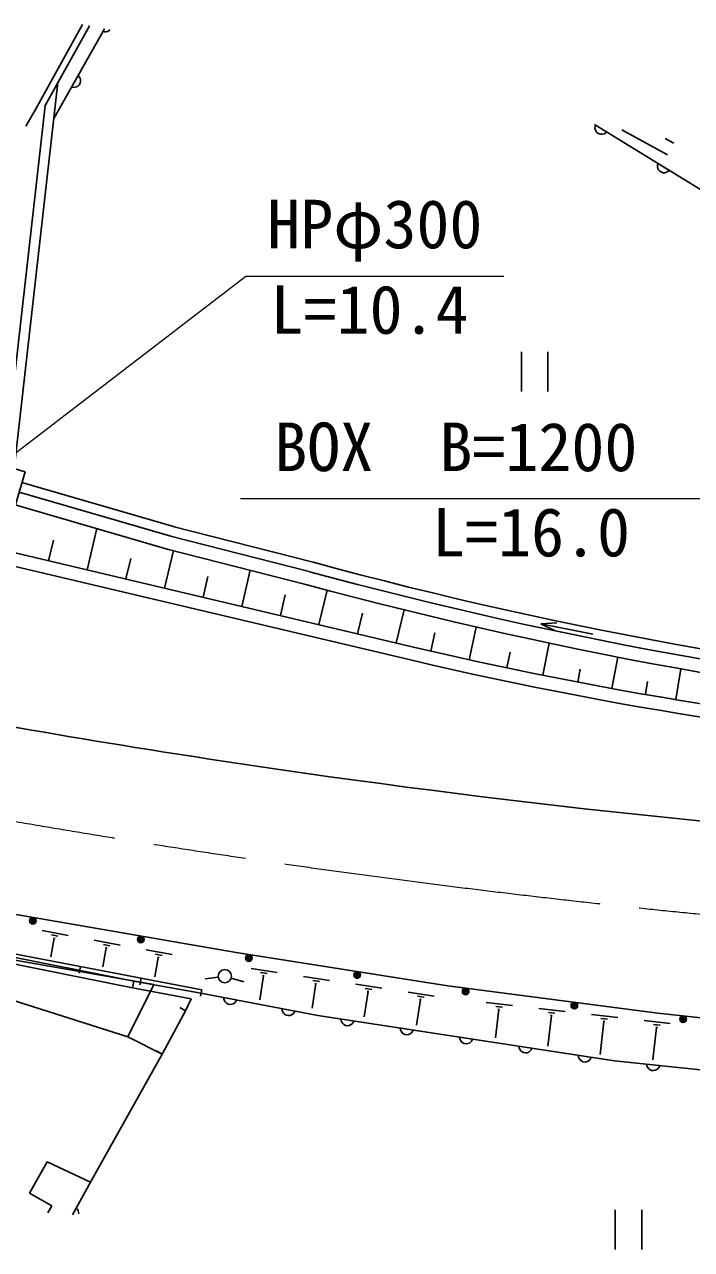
# Model space of a CAD drawing. Units: millimetres, scale not verified. Extents: x 40000 to 680000, y 20000 to 380000.
# Drawn here: x 229634 to 254840, y 243684 to 289948 of the extents above; entities that cross this region are included whole.
import ezdxf
from ezdxf.enums import TextEntityAlignment as Align

# ---------------------------------------------------------------- set-up
doc = ezdxf.new("R2010")
doc.units = ezdxf.units.MM
doc.header["$LTSCALE"] = 1000
doc.linetypes.add('CHAIN', pattern=[18.5, 12, -1.5, 3.5, -1.5])
doc.linetypes.add('DASHED', pattern=[7.5, 6, -1.5])
for name, color, linetype, lineweight in [('M-BGD', 7, 'Continuous', 25), ('M-BGD-EXST', 7, 'Continuous', 25), ('M-BMK', 2, 'CHAIN', 13), ('M-STR-HTXT', 7, 'Continuous', 13)]:
    doc.layers.add(name, color=color, linetype=linetype, lineweight=lineweight)
doc.styles.add('ＭＳ ゴシック', font='')
doc.styles.get('ＭＳ ゴシック').set_extended_font_data('MS Gothic')

msp = doc.modelspace()

# ---------------------------------------------------------------- linework, layer by layer
at = {"layer": 'M-BGD'}
for p, q in [((231829, 289948), (230045, 286732)), ((232087, 289897), (230402, 286861)), ((230745, 286398), (232657, 289786)), ((232598, 289681), (232660, 289669)), ((232660, 289669), (232718, 289670)), ((232718, 289670), (232786, 289689)), ((232786, 289689), (232837, 289718)), ((232837, 289718), (232867, 289745)), ((231704, 287975), (231662, 288022)), ((231733, 287925), (231704, 287975)), ((231752, 287856), (231733, 287925)), ((231741, 287736), (231753, 287798)), ((231753, 287798), (231752, 287856)), ((229246, 273172), (230899, 287756)), ((231416, 287587), (231478, 287575)), ((231478, 287575), (231536, 287576)), ((231536, 287576), (231604, 287595)), ((231604, 287595), (231655, 287624)), ((231655, 287624), (231702, 287666)), ((231702, 287666), (231741, 287736)), ((228876, 273280), (230417, 286876)), ((230045, 286732), (229688, 286113)), ((251177, 286169), (259689, 280934)), ((251193, 286088), (251192, 286030)), ((251192, 286030), (251209, 285961)), ((251207, 286150), (251193, 286088)), ((251209, 285961), (251236, 285909)), ((251236, 285909), (251276, 285861)), ((251276, 285861), (251345, 285819)), ((251345, 285819), (251406, 285805)), ((251406, 285805), (251464, 285804)), ((251464, 285804), (251533, 285820)), ((251533, 285820), (251585, 285847)), ((251585, 285847), (251633, 285888)), ((253556, 284635), (253555, 284577)), ((253555, 284577), (253571, 284508)), ((253570, 284697), (253556, 284635)), ((253571, 284508), (253598, 284457)), ((253598, 284457), (253639, 284408)), ((253639, 284408), (253707, 284366)), ((253707, 284366), (253769, 284352)), ((253769, 284352), (253827, 284351)), ((253827, 284351), (253896, 284368)), ((253896, 284368), (253948, 284394)), ((253948, 284394), (253996, 284435)), ((229657, 273053), (228408, 273416)), ((229294, 271805), (229657, 273053)), ((229539, 272650), (235270, 270984)), ((228046, 272167), (235024, 270139)), ((229433, 272285), (235164, 270619)), ((244223, 265952), (222143, 271168)), ((244338, 266438), (225434, 270904)), ((232004, 269352), (232372, 270910)), ((235242, 270992), (240487, 269653)), ((230544, 269697), (230728, 270475)), ((235148, 270624), (240393, 269285)), ((233464, 269007), (233648, 269785)), ((234924, 268662), (235259, 270079)), ((235024, 270139), (240270, 268800)), ((237844, 267972), (238166, 269337)), ((236384, 268317), (236568, 269096)), ((239303, 267627), (239487, 268406)), ((240763, 267282), (241071, 268585)), ((242223, 266938), (242407, 267716)), ((243683, 266593), (243977, 267839)), ((245141, 266968), (244983, 266286)), ((246704, 267190), (246432, 265958)), ((249745, 267350), (249146, 267313)), ((251106, 266917), (249146, 267313)), ((249683, 267046), (249146, 267313)), ((249467, 266582), (249224, 265370)), ((247985, 266237), (247861, 265650)), ((252050, 266057), (251833, 264870)), ((250632, 265603), (250538, 265112)), ((254437, 265611), (254245, 264451)), ((253183, 265138), (253098, 264645)), ((225891, 256930), (237704, 254884)), ((236336, 253492), (224871, 255687)), ((231286, 255546), (230302, 255728)), ((230758, 255441), (230628, 254737)), ((230899, 255516), (230653, 255562)), ((230788, 255435), (230727, 255446)), ((233252, 255182), (232269, 255364)), ((232724, 255077), (232592, 254361)), ((232865, 255152), (232620, 255198)), ((232755, 255071), (232694, 255082)), ((235219, 254819), (234236, 255000)), ((234691, 254713), (234556, 253985)), ((234832, 254788), (234586, 254834)), ((234722, 254707), (234660, 254718)), ((237704, 254884), (245629, 253643)), ((231750, 254370), (231703, 254124)), ((239186, 254146), (238197, 254295)), ((238662, 254023), (238524, 253113)), ((238800, 254103), (238553, 254141)), ((238692, 254018), (238631, 254028)), ((241164, 253849), (240175, 253998)), ((226822, 253849), (233537, 251714)), ((233718, 253567), (233767, 253812)), ((235933, 253145), (233718, 253567)), ((233767, 253812), (236302, 253360)), ((234043, 253931), (233996, 253685)), ((236956, 253973), (236460, 253906)), ((237443, 253936), (237923, 253795)), ((240639, 253725), (240499, 252795)), ((240778, 253806), (240531, 253843)), ((240670, 253721), (240608, 253730)), ((243141, 253551), (242152, 253700)), ((242755, 253508), (242508, 253545)), ((245629, 253643), (253563, 252614)), ((235719, 252699), (235933, 253145)), ((236336, 253492), (236289, 253246)), ((236302, 253360), (240713, 252521)), ((237159, 253197), (237168, 253135)), ((237168, 253135), (237188, 253080)), ((237188, 253080), (237227, 253021)), ((237619, 253049), (237650, 253104)), ((242617, 253427), (242474, 252477)), ((242648, 253423), (242586, 253432)), ((245119, 253253), (244130, 253402)), ((244595, 253130), (244449, 252159)), ((244733, 253210), (244486, 253247)), ((244626, 253125), (244564, 253134)), ((235719, 252699), (234838, 251063)), ((235719, 252699), (235498, 252818)), ((237227, 253021), (237271, 252983)), ((237271, 252983), (237326, 252952)), ((237326, 252952), (237405, 252937)), ((237405, 252937), (237467, 252945)), ((237467, 252945), (237522, 252965)), ((237522, 252965), (237581, 253005)), ((237581, 253005), (237619, 253049)), ((239365, 252778), (239373, 252715)), ((239373, 252715), (239393, 252660)), ((239393, 252660), (239433, 252602)), ((239433, 252602), (239476, 252563)), ((239786, 252586), (239825, 252629)), ((239825, 252629), (239856, 252684)), ((248077, 252896), (247084, 253010)), ((247558, 252754), (247435, 251679)), ((247693, 252839), (247445, 252867)), ((247589, 252750), (247527, 252758)), ((250064, 252668), (249071, 252782)), ((249680, 252611), (249432, 252640)), ((253563, 252614), (261466, 251725)), ((239476, 252563), (239532, 252532)), ((239532, 252532), (239610, 252517)), ((239610, 252517), (239673, 252526)), ((239673, 252526), (239728, 252546)), ((239728, 252546), (239786, 252586)), ((240713, 252521), (251928, 250805)), ((241587, 252387), (241598, 252325)), ((241598, 252325), (241620, 252271)), ((241620, 252271), (241662, 252214)), ((241662, 252214), (241707, 252177)), ((241707, 252177), (241763, 252148)), ((241763, 252148), (241842, 252136)), ((241842, 252136), (241904, 252147)), ((241904, 252147), (241958, 252169)), ((241958, 252169), (242015, 252211)), ((242015, 252211), (242053, 252256)), ((242053, 252256), (242082, 252312)), ((249545, 252526), (249411, 251361)), ((249576, 252523), (249514, 252530)), ((252051, 252441), (251058, 252554)), ((251532, 252299), (251388, 251043)), ((251667, 252384), (251419, 252412)), ((251563, 252295), (251501, 252302)), ((254038, 252213), (253045, 252327)), ((253654, 252156), (253406, 252185)), ((233537, 251714), (234838, 251063)), ((243830, 252044), (243841, 251982)), ((243841, 251982), (243863, 251928)), ((243863, 251928), (243905, 251871)), ((243905, 251871), (243950, 251834)), ((243950, 251834), (244006, 251805)), ((244006, 251805), (244085, 251793)), ((244085, 251793), (244148, 251803)), ((244148, 251803), (244202, 251825)), ((244202, 251825), (244259, 251867)), ((244259, 251867), (244296, 251912)), ((244296, 251912), (244325, 251969)), ((246073, 251701), (246084, 251639)), ((253519, 252071), (253379, 250847)), ((253550, 252068), (253488, 252075)), ((246084, 251639), (246106, 251585)), ((246106, 251585), (246148, 251528)), ((246148, 251528), (246193, 251490)), ((246193, 251490), (246249, 251462)), ((246249, 251462), (246328, 251449)), ((246328, 251449), (246391, 251460)), ((246391, 251460), (246445, 251482)), ((246445, 251482), (246502, 251524)), ((246502, 251524), (246539, 251569)), ((246539, 251569), (246568, 251625)), ((248317, 251358), (248327, 251295)), ((248327, 251295), (248349, 251241)), ((248349, 251241), (248391, 251184)), ((248745, 251181), (248782, 251226)), ((248782, 251226), (248811, 251282)), ((234838, 251063), (232131, 246227)), ((234838, 251063), (234618, 251181)), ((248391, 251184), (248436, 251147)), ((248436, 251147), (248492, 251118)), ((248492, 251118), (248571, 251106)), ((248571, 251106), (248634, 251117)), ((248634, 251117), (248688, 251139)), ((248688, 251139), (248745, 251181)), ((250560, 251014), (250570, 250952)), ((250570, 250952), (250592, 250898)), ((250592, 250898), (250634, 250841)), ((250634, 250841), (250679, 250804)), ((250679, 250804), (250735, 250775)), ((250735, 250775), (250815, 250763)), ((250815, 250763), (250877, 250774)), ((250877, 250774), (250931, 250796)), ((250931, 250796), (250988, 250838)), ((250988, 250838), (251025, 250882)), ((251025, 250882), (251054, 250939)), ((251928, 250805), (257779, 250199)), ((253142, 250679), (253156, 250617)), ((253156, 250617), (253181, 250565)), ((253181, 250565), (253225, 250510)), ((253225, 250510), (253272, 250475)), ((253272, 250475), (253329, 250449)), ((253329, 250449), (253409, 250440)), ((253409, 250440), (253471, 250454)), ((253471, 250454), (253524, 250479)), ((253524, 250479), (253579, 250523)), ((253579, 250523), (253613, 250570)), ((253613, 250570), (253640, 250628)), ((229822, 245816), (230491, 246989)), ((230491, 246989), (232131, 246227)), ((231445, 244991), (232131, 246227)), ((230665, 245335), (229822, 245816)), ((230518, 245064), (230665, 245335)), ((231633, 245205), (231590, 245252)), ((231662, 245155), (231633, 245205)), ((231681, 245087), (231662, 245155)), ((231683, 245029), (231681, 245087))]:
    msp.add_line(p, q, dxfattribs=at)
at = {"layer": 'M-BGD', "linetype": 'DASHED'}
for p, q in [((273714, 274298), (252201, 285968)), ((273952, 274737), (253840, 285648)), ((250359, 260380), (250366, 260379)), ((233718, 253567), (212443, 257833)), ((233767, 253812), (212492, 258078)), ((234526, 253697), (227237, 254964)), ((233537, 251714), (234526, 253697))]:
    msp.add_line(p, q, dxfattribs=at)
at = {"layer": 'M-BGD'}
for centre, radius in [((229950, 256100), 125), ((229950, 256100), 75), ((229950, 256100), 25), ((234031, 255393), 125), ((234031, 255393), 75), ((234031, 255393), 25), ((238115, 254693), 125), ((238115, 254693), 75), ((238115, 254693), 25), ((237204, 254006), 250), ((242207, 254052), 125), ((242207, 254052), 75), ((242207, 254052), 25), ((246305, 253429), 125), ((246305, 253429), 75), ((246305, 253429), 25), ((250412, 252896), 125), ((250412, 252896), 75), ((250412, 252896), 25), ((254523, 252380), 125), ((254523, 252380), 75), ((254523, 252380), 25)]:
    msp.add_circle(centre, radius, dxfattribs=at)
for centre, radius, start, end in [((283807, 429111), 165617, 254.80621, 265.18418), ((283807, 429111), 165237, 254.80621, 265.25134), ((290462, 614617), 356500, 255.74276, 260.85759), ((283807, 429111), 166117, 254.80621, 265.40115), ((278314, 410228), 147750, 256.7053, 266.59862), ((278314, 410228), 148250, 256.7053, 266.59862), ((290462, 614617), 356500, 260.85759, 261.74169), ((290462, 614617), 356500, 261.74163, 266.72488)]:
    msp.add_arc(centre, radius, start, end, dxfattribs=at)
at = {"layer": 'M-BGD-EXST'}
for p, q in [((248415, 277592), (248414, 276092)), ((249415, 277592), (249414, 276092)), ((251959, 245185), (251959, 243685)), ((252959, 245184), (252959, 243684))]:
    msp.add_line(p, q, dxfattribs=at)
at = {"layer": 'M-BMK'}
msp.add_arc((290462, 614616), 360000, 250.07903, 265.75571, dxfattribs=at)
at = {"layer": 'M-STR-HTXT'}
for points in [[(216241, 263766), (237998, 280446), (247748, 280445)], [(279363, 255409), (264049, 272028), (237799, 272031)]]:
    msp.add_lwpolyline(points, dxfattribs=at)

# ---------------------------------------------------------------- texts
at = {"layer": 'M-STR-HTXT', "style": 'ＭＳ ゴシック'}
for s, p in [('HPφ300', (242873, 280946)), ('L=10.4', (242673, 277718)), ('BOX\u3000B=1200\u3000H=1200', (250924, 272530)), ('L=16.0', (248776, 269310))]:
    msp.add_text(s, height=1833, rotation=359.994, dxfattribs=at).set_placement(p, align=Align.BOTTOM_CENTER)

doc.saveas('drawing.dxf')
